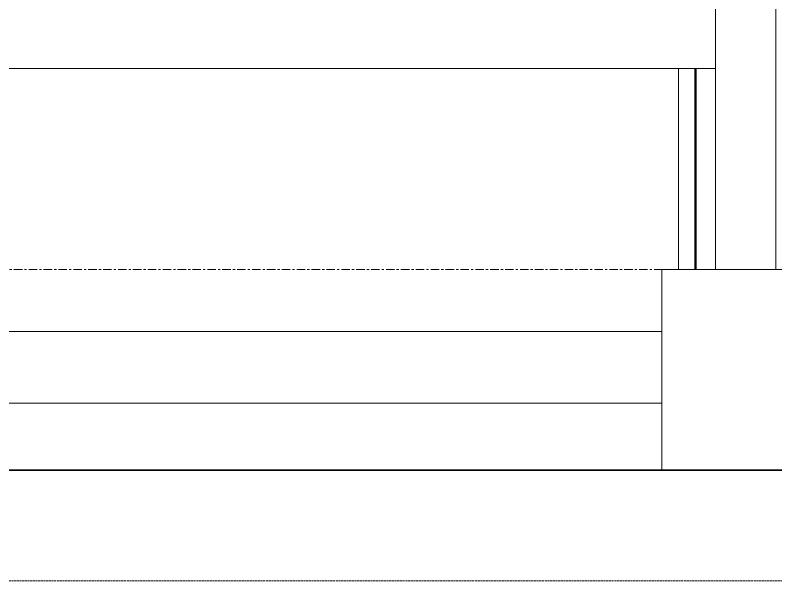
# Model space of a CAD drawing. Header units: inches. Extents: x 22 to 382261, y 22 to 371281.
# Drawn here: x 208089 to 209224, y 140090 to 140935 of the extents above; entities that cross this region are included whole.
import ezdxf

# ---------------------------------------------------------------- set-up
doc = ezdxf.new("R2010")
doc.units = ezdxf.units.IN
doc.header["$MEASUREMENT"] = 0
doc.linetypes.add('_Tracejado médio', pattern=[4, 3, -1])
doc.linetypes.add('Grid Line 1_2_', pattern=[22.225, 12.7, -3.175, 3.175, -3.175])
for name, color, linetype, lineweight in [('A-ANNO-SYMB', 150, 'Continuous', 9), ('A-FLOR', 192, 'Continuous', 9), ('A-FLOR-LEVL', 51, 'Continuous', 9), ('A-WALL', 113, 'Continuous', 9), ('I-WALL', 2, 'Continuous', 9), ('Q-CASE', 31, 'Continuous', 9)]:
    doc.layers.add(name, color=color, linetype=linetype, lineweight=lineweight)

# ---------------------------------------------------------------- blocks, each defined once
blk = doc.blocks.new('Casework 1 - Casework 1-382926-Right Side Elevation')
at = {"layer": 'Q-CASE'}
for p, q in [((-11388.8, 3000), (-11388.8, 300)), ((-11298.8, 300), (-11298.8, 3000)), ((-11468.8, 300), (-11218.8, 300)), ((-11468.8, 0), (-11468.8, 300)), ((-14318.8, 207.1), (-11468.8, 207.1)), ((-11468.8, 100), (-14318.8, 100))]:
    blk.add_line(p, q, dxfattribs=at)
blk = doc.blocks.new('Casework 29 - Casework 29-858232-Right Side Elevation')
at = {"layer": 'Q-CASE'}
blk.add_line((-11388.8, 600), (-14399.2, 600), dxfattribs=at)

msp = doc.modelspace()

# ---------------------------------------------------------------- linework, layer by layer
at = {"layer": 'A-ANNO-SYMB', "linetype": '_Tracejado médio'}
msp.add_line((207783.1, 140090.3), (244957.9, 140090.3), dxfattribs=at)
at = {"layer": 'A-FLOR', "lineweight": 35}
msp.add_line((246172.8, 140255.4), (192104.4, 140255.4), dxfattribs=at)
at = {"layer": 'A-FLOR-LEVL', "linetype": 'Grid Line 1_2_'}
for p, q in [((206975.4, 140555.4), (248242.7, 140555.4)), ((206975.4, 140255.4), (250147.7, 140255.4))]:
    msp.add_line(p, q, dxfattribs=at)
at = {"layer": 'A-WALL'}
msp.add_line((209079.1, 140555.4), (209079.1, 140855.4), dxfattribs=at)
at = {"layer": 'I-WALL', "lineweight": 50}
msp.add_line((209104.1, 140855.4), (209104.1, 140555.4), dxfattribs=at)

# ---------------------------------------------------------------- block references
at = {"layer": 'Q-CASE'}
for name in ['Casework 1 - Casework 1-382926-Right Side Elevation', 'Casework 29 - Casework 29-858232-Right Side Elevation']:
    msp.add_blockref(name, (220522.9, 140255.4), dxfattribs=at)

doc.saveas('drawing.dxf')
